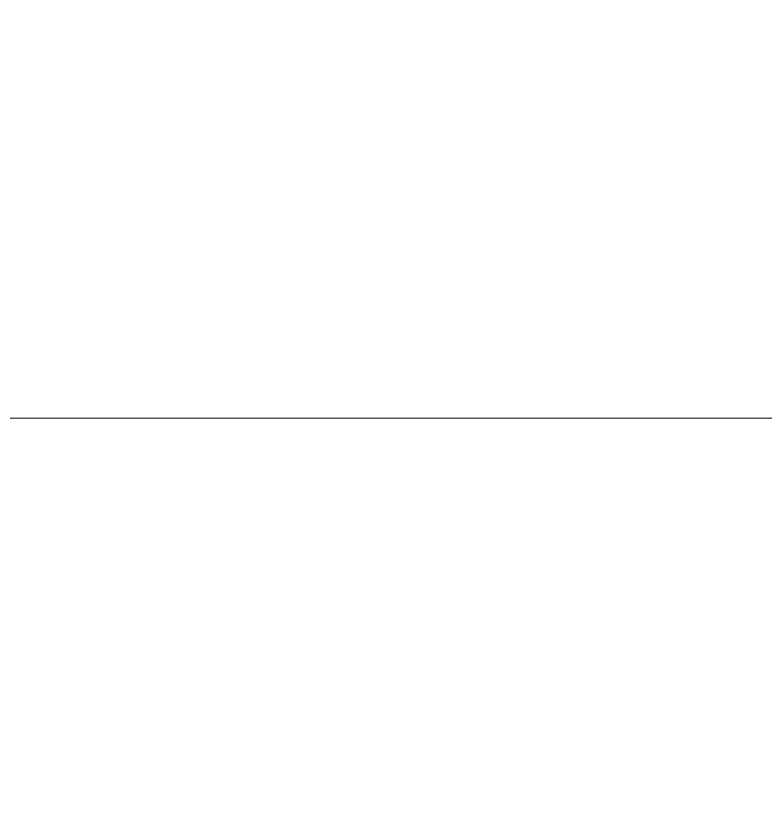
# Model space of a CAD drawing. Header units: millimetres. Extents: x 35770 to 248499, y -12553 to 31000.
# Drawn here: x 55261.6781 to 55261.8331, y 381.9176 to 382.0831 of the extents above; entities that cross this region are included whole.
import ezdxf

# ---------------------------------------------------------------- set-up
doc = ezdxf.new("R2010")
doc.units = ezdxf.units.MM
doc.layers.add('M-EQPM', color=7, linetype='Continuous', lineweight=9)
doc.layers.add('Знаки', color=7, linetype='Continuous', lineweight=9)

# ---------------------------------------------------------------- blocks, each defined once
blk = doc.blocks.new('radiator_prado_classic_z_tip_30_po exemplyaru - Classic Z Тип 30-500-V58-План отделки полов с раскладкой материалов 1 этажа в осях 17-23')
at = {"layer": 'M-EQPM'}
blk.add_line((1262.21768, 210), (1272.00004, 210), dxfattribs=at)
blk = doc.blocks.new('Зашивка радиатора_ с перфорацией М6 - Зашивка радиатора_ с перфорацией М6-V116-План отделки полов с раскладкой материалов 1 этажа в осях 17-23')
at = {"layer": 'Знаки'}
blk.add_arc((760, -69.64514), 10, 0, 180, dxfattribs=at)

msp = doc.modelspace()

# ---------------------------------------------------------------- block references
at = {"layer": 'M-EQPM'}
msp.add_blockref('radiator_prado_classic_z_tip_30_po exemplyaru - Classic Z Тип 30-500-V58-План отделки полов с раскладкой материалов 1 этажа в осях 17-23', (53991.99999, 172), dxfattribs=at)
at = {"layer": 'Знаки', "rotation": 180}
msp.add_blockref('Зашивка радиатора_ с перфорацией М6 - Зашивка радиатора_ с перфорацией М6-V116-План отделки полов с раскладкой материалов 1 этажа в осях 17-23', (56019.00003, 321), dxfattribs=at)

doc.saveas('drawing.dxf')
